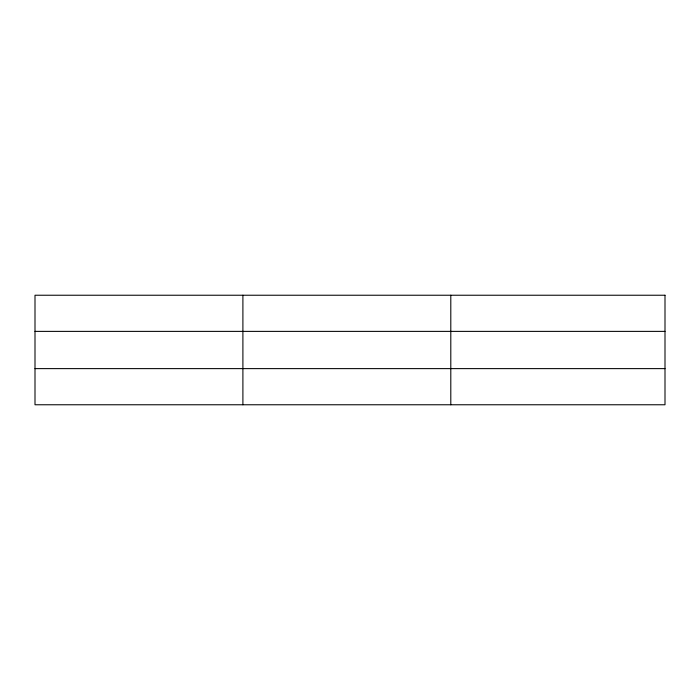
<?xml version="1.0" encoding="UTF-8"?>
<svg xmlns="http://www.w3.org/2000/svg" width="700" height="700" viewBox="0 0 700 700"><rect width="100%" height="100%" fill="white"/><g stroke="black" fill="none" stroke-linecap="round" stroke-linejoin="round"><path stroke-width="1.05" d="M242.9 295.234L242.9 404.766M450.8 295.234L450.8 404.766M35 331.38L665 331.38M35 368.62L665 368.62M665 295.234L665 404.766L35 404.766L35 295.234L665 295.234"/></g></svg>
